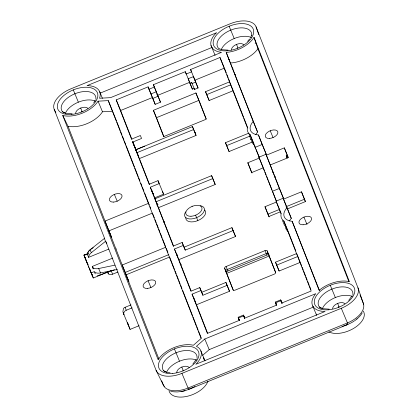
<?xml version="1.0" encoding="UTF-8"?>
<svg xmlns="http://www.w3.org/2000/svg" width="418" height="418" viewBox="0 0 418 418"><rect width="100%" height="100%" fill="white"/><g stroke="black" fill="none" stroke-linecap="round" stroke-linejoin="round"><path stroke-width="0.63" d="M250.779 37.395L251.526 35.117M93.784 102.65L95.226 100.242M196.361 359.261L192.87 364.036M352.202 295.615L348.716 300.39M362.223 312.951C360.389 316.112 357.662 318.589 354.73 320.71M247.581 41.372L249.63 39.005M108.899 271.496L108.497 271.82M204.789 339.008L196.397 346.334A23.915 13.162 -22.6 0 1 195.843 364.277L325.099 311.483A23.915 13.162 -22.6 0 1 315.752 293.692L204.789 339.008L209.209 349.626L202.683 355.321M108.837 249.081L88.579 257.357L87.43 254.41A7.775 6.489 -21.3 0 1 90.278 249.64L104.557 238.317L54.178 109.297A22.959 12.639 -22.6 0 1 70.835 88.846L230.219 23.753A22.959 12.639 -22.6 0 1 256.067 26.846L357.97 287.83L363.336 303.416A3.825 3.192 -21.3 0 1 363.435 304.847M88.574 257.357A7.775 6.489 -21.3 0 1 91.427 252.582L105.529 241.332L106.851 243.589M93.251 247.702L91.087 249.081A7.655 4.211 -22.6 0 0 87.545 254.139M194.987 386.425L194.636 386.613M108.372 271.899L107.63 271.909M194.156 386.864L193.79 387.047M193.294 387.287L192.917 387.46M192.416 387.695L191.658 388.029M191.402 388.139L191.021 388.301M88.161 253.533L83.934 255.032L87.66 264.432M89.3 268.45L93.318 278.043L107.907 271.82M105.707 241.259L156.081 370.28A22.959 12.639 -22.6 0 0 181.929 373.373L188.664 389.461L348.053 324.373L341.313 308.28A22.959 12.639 -22.6 0 0 357.97 287.83M346.219 324.922L348.037 324.352M100.315 93.073L212.166 47.396M155.172 198.968L154.728 197.824L163.584 194.208L158.014 180.649L149.158 184.265L132.684 142.078L141.54 138.462L140.391 135.516L131.534 139.137L116.214 99.892L148.092 86.871L155.193 104.354L160.502 102.185L153.401 84.702L185.279 71.682L189.453 81.709M185.279 71.682L186.198 74.038L191.512 71.87L190.592 69.513L219.988 57.506L224.163 67.533M155.193 104.354L149.012 89.227L154.32 87.054L153.401 84.702M150.971 93.945L156.285 91.772L154.32 87.054M156.74 94.792L157.947 94.296M131.947 139.487L120.63 110.504L152.507 97.488M157.821 95.314L189.699 82.299L192.379 89.165L194.151 88.444L194.537 89.426L198.075 87.979L190.592 69.513M195.013 80.131L224.409 68.124L226.269 72.878M152.737 98.455L158.051 96.286L156.285 91.772M192.379 89.165L189.924 83.271L191.695 82.545L194.537 89.426M189.924 83.271L188.163 78.756L193.477 76.588L195.624 82.08L192.081 83.527L191.695 82.545M195.911 92.958L206.178 119.25L163.678 136.608L153.411 110.315L195.911 92.958L198.749 99.761M243.553 117.144L233.223 90.69L209.136 100.524L205.531 91.683L229.618 81.85L232.978 90.1M206.68 94.63L230.767 84.791M163.945 136.811L156.478 117.688L198.984 100.33L206.215 118.853M192.468 126.597L193.618 129.538L136.947 152.685L135.798 149.738L192.468 126.597L194.924 132.496L196.073 135.437L139.403 158.579L149.56 184.599M132.762 142.083L135.954 149.749L144.811 146.133M194.281 132.736L195.483 132.245M255.701 148.265L254.515 145.224A21.041 11.584 -22.6 0 1 252.08 142.141L229.059 151.546L225.454 142.705L248.621 133.243M226.603 145.647L249.624 136.242A21.041 11.584 -22.6 0 1 249.18 134.136M250.481 139.382L251.667 138.896M184.113 247.179L231.927 227.653L233.077 230.595L185.263 250.121L182.149 242.461L173.292 246.077L150.308 187.212L159.164 183.596L158.014 180.649M259.254 157.403L255.079 147.382L262.164 144.487L258.444 134.957A17.984 9.901 -22.6 0 1 253.167 121.445L226.206 52.396A23.915 13.162 -22.6 0 0 254.008 37.364L349.391 281.659A23.915 13.162 -22.6 0 0 319.117 290.343L292.156 221.294A17.984 9.901 -22.6 0 1 286.879 207.783L283.158 198.252L276.073 201.147L281.063 213.917A21.041 11.584 -22.6 0 0 283.806 220.95L311.164 291.017L281.769 303.024L280.849 300.667L275.535 302.836L276.455 305.192L244.577 318.213L243.657 315.856L238.344 318.025L239.263 320.381L207.391 333.397L192.066 294.152L200.922 290.536L199.773 287.594L190.916 291.21L174.442 249.023L183.298 245.403L182.149 242.461M158.558 207.636L215.228 184.495L211.623 175.654L154.953 198.796L173.695 246.401M272.452 191.167L276.429 201.351L258.914 157.189L265.994 154.299L283.749 199.057L301.488 191.81L305.459 201.492M264.5 170.8L263.33 167.806L251.641 172.582L247.811 162.769L259.5 157.994M262.164 144.487L266.585 155.104L284.329 147.857L288.295 157.539M156.102 201.737L212.772 178.596L211.623 175.654M156.875 205.118L158.088 204.627M287.396 155.23L286.299 155.674L287.14 158.114M152.471 213.081L108.873 230.888L111.705 237.69L105.043 221.075L148.641 203.268L144.618 192.975M270.415 164.911L288.159 157.67L284.329 147.857M272.672 172.618L273.868 172.127M163.542 222.188L164.755 221.697M274.177 177.007L275.384 176.516M87.43 254.41L88.621 253.925M272.243 191.334L279.329 188.44L265.994 154.299M92.253 266.444L92.88 267.969L92.253 266.444L112.829 258.042M91.114 272.917L94.405 271.575A7.655 4.211 -22.6 0 0 100.524 272.954L117.489 269.417M281.204 213.588L280.494 211.759L268.805 216.534L264.975 206.722L276.664 201.951M107.656 272.123L108.299 273.67A3.825 2.106 -22.6 0 0 112.609 274.187L117.918 272.019M174.599 269.751L169.635 257.033L126.032 274.84L128.869 281.648L125.275 272.4L168.872 254.599M269.171 216.979L268.042 214.094L279.417 209.449M286.001 206.764L304.56 199.182M289.486 220.955A17.984 9.901 -22.6 0 1 291.299 218.4L287.579 208.869L305.318 201.622L301.488 191.81M191.099 290.975L178.862 259.635L235.533 236.494L231.927 227.653M180.168 264.772L181.381 264.275M132.114 307.857L126.236 310.26A3.825 3.192 -21.3 0 0 123.921 314.655L122.897 311.546L123.482 308.432A3.825 3.192 -21.3 0 1 125.087 307.314L130.975 304.91M267.149 250.884L275.577 272.468A1.912 1.055 -22.6 0 1 274.187 274.171L235.224 290.087A1.912 1.055 -22.6 0 1 233.072 289.826L224.644 268.241A1.912 1.055 -22.6 0 1 226.034 266.538L264.991 250.628A1.912 1.055 -22.6 0 1 267.149 250.884L275.629 272.421M225.929 271.993A7.655 4.211 -22.6 0 1 227.951 270.969L266.914 255.053A7.655 4.211 -22.6 0 1 269.067 254.379M226.467 273.466L269.338 255.957M225.924 282.432L227.073 285.374L202.882 295.254L201.732 292.313L225.924 282.432L229.529 291.273L196.486 304.769L207.563 333.146M275.514 262.18L296.66 253.548L300.26 262.389L279.114 271.021L275.514 262.18L279.114 271.021M276.664 265.127L297.804 256.49M123.153 312.69L130.061 329.4L139.084 325.711M239.237 319.995L238.166 317.252L243.48 315.078L244.708 318.03M276.429 304.811L275.352 302.062L280.666 299.894L282.14 303.431M209.209 349.626L313.542 307.021M181.929 373.373L341.313 308.28M190.378 388.568L188.784 389.195M345.576 325.183L345.059 325.387M344.928 325.434L344.286 325.679M98.418 275.619L114.506 269.725M343.894 325.821L343.377 326.003M87.691 253.956L84.044 255.252L85.329 258.23M83.987 255.246L88.266 253.731M342.593 326.265L342.081 326.427M98.193 275.676L97.175 275.89M181.365 391.509L185.017 390.689M92.388 266.788A7.655 4.211 -22.6 0 0 98.685 268.534L114.929 265.143M180.895 391.577L177.169 391.953L173.716 391.818L170.675 391.175M108.283 100.613L201.152 338.46L193.367 345.258A23.915 13.162 -22.6 0 0 158.145 359.762L62.757 115.467A23.915 13.162 -22.6 0 0 98.063 101.172L108.283 100.613L116.486 120.917M62.757 115.467L68.029 126.283A23.915 13.162 -22.6 0 0 102.478 111.789L112.703 111.23M228.05 50.118L221.838 49.69L219.361 48.791M72.204 113.764L65.992 113.335L63.515 112.437L64.325 112.808L62.465 111.533M329.185 309.137L322.973 308.709L320.496 307.81L321.306 308.181L319.446 306.911M170.063 372.804L167.127 372.354L164.65 371.456L165.46 371.827L163.6 370.552M99.312 275.028L99.886 275.154M91.406 252.561L90.633 251.281L90.272 249.635M81.698 111.387L81.876 111.862M203.305 357.677L204.491 359.987M203.226 357.568L204.898 360.87M54.178 109.297L55.86 112.714M156.081 370.28L163.365 385.082A3.825 3.192 -21.3 0 0 164.53 386.3M266.914 255.053L264.991 250.628M227.951 270.969L226.034 266.538M237.633 47.939L237.717 48.216M182.927 370.604L183.011 370.881M338.81 307.042L338.685 306.77L338.852 307.235M85.836 259.541L84.938 257.509L87.137 263.147M215.092 55.348L211.038 45.499M86.024 259.986L86.228 260.471M316.557 315.203L312.763 306.028M85.58 258.836L85.852 259.479M251.145 37.474A18.173 10.006 -22.6 0 0 234.205 38.524L229.137 26.245M231.541 49.988A6.693 3.684 -22.6 0 1 236.504 44.412L237.92 47.814M270.216 130.75L273.053 137.559M303.928 217.094L307 224.466M352.28 296.493A18.173 10.006 -22.6 0 0 335.346 297.543L330.272 285.264M332.644 308.73A6.693 3.684 -22.6 0 1 337.645 303.431L339.061 306.833M226.206 52.396L257.587 132.062A17.984 9.901 -22.6 0 0 255.774 134.617M253.167 121.445L257.587 132.062M258.444 134.957L266.585 155.104M279.329 188.44L283.749 199.057M283.158 198.252L287.579 208.869M286.879 207.783L291.299 218.4M292.156 221.294L319.514 290.662M219.988 57.506L247.351 127.579A21.041 11.584 -22.6 0 0 250.095 134.606L254.024 144.043M258.914 157.189L263.084 167.216M249.624 136.242L252.08 142.141M276.073 201.147L280.248 211.174M283.806 220.95L288.227 231.562A21.041 11.584 -22.6 0 1 285.363 226.593M282.474 220.521L284.684 225.83M247.811 162.769L252.007 173.026M264.975 206.722L268.042 214.094M205.531 91.683L209.136 100.524M225.454 142.705L227.909 148.599M195.624 82.08L198.075 87.979M280.849 300.667L281.831 303.029M275.352 302.062L276.58 305.009M275.535 302.836L276.517 305.197M193.618 129.538L196.073 135.437M212.772 178.596L215.228 184.495M233.077 230.595L235.533 236.494M158.051 96.286L160.502 102.185M224.644 268.241L233.364 290.379M243.657 315.856L244.64 318.213M227.073 285.374L229.529 291.273M153.411 110.315L156.478 117.688M238.166 317.252L239.394 320.198M204.616 209.998A10.523 5.795 -22.6 0 1 197.829 220.605L195.608 215.202M238.344 318.025L239.326 320.387M183.298 245.403L185.263 250.121M199.773 287.594L201.732 292.313M200.922 290.536L202.882 295.254M116.214 99.892L120.63 110.504M132.684 142.078L138.254 155.637M135.798 149.738L139.403 158.579M151.859 190.754L152.351 191.935M152.842 193.111L153.578 194.882L152.868 193.069M150.308 187.212L154.728 197.824M156.426 202.333L157.408 204.695L156.515 202.406M176.485 253.747L177.713 256.694L176.532 253.663M174.442 249.023L178.862 259.635M192.066 294.152L196.486 304.769M148.876 203.838L149.346 204.972M150.057 206.675L150.762 208.373M166.275 248.36L167.926 252.331M99.719 91.829L102.42 98.324M98.063 101.172L102.478 111.789M200.859 350.864L204.982 360.818M95.304 101.119A18.173 10.006 -22.6 0 0 78.365 102.17L73.296 89.891M75.663 113.356A6.693 3.684 -22.6 0 1 80.664 108.058L82.08 111.46M114.375 194.396L117.207 201.204M148.087 280.739L150.919 287.542M196.439 360.138A18.173 10.006 -22.6 0 0 179.5 361.189L174.431 348.91M176.83 372.652A6.693 3.684 -22.6 0 1 181.799 367.077L183.215 370.479M125.275 272.4L122.202 265.028L165.8 247.226L162.529 238.84M112.609 274.187L111.136 270.65A3.825 2.106 -22.6 0 1 110.509 270.869M127.537 322.534L130.061 329.4M98.685 268.534L100.524 272.954M92.932 268.518L93.109 268.941A1.912 1.055 -22.6 0 1 93.836 268.408M86.442 260.989L86.672 261.537M86.432 260.879L86.74 261.626M86.913 262.112L87.158 262.713M89.833 269.746L92.31 275.572L91.892 274.412M87.681 263.972L87.952 264.631M87.723 264.009L88.062 264.834M88.752 267.112L89.525 269.072M88.501 265.968L88.773 266.642M88.846 267.41L87.482 264.066M89.321 267.985L90.11 269.934M90.361 270.55L90.826 271.71M91.04 272.249L91.244 272.755M91.856 274.198L92.096 274.804M91.427 273.231L91.756 274.056M92.321 275.368L93 277.124M360.013 294.899L363.336 303.416A21.924 12.07 -22.6 0 1 347.431 322.947L188.048 388.035A21.924 12.07 -22.6 0 1 163.365 385.082L161.703 380.84M254.008 37.364L257.937 48.723L348.92 281.732M226.964 74.665L228.124 77.638M228.589 78.824L229.748 81.797M244.023 118.351L247.775 127.971M256.177 149.482L259.264 157.387M264.97 172.002L266.141 174.996M266.606 176.192L268.241 180.388M268.711 181.584L271.987 189.971M288.462 232.168L295.798 250.957M300.495 262.99L301.676 266.01M302.146 267.217L303.327 270.237M303.797 271.444L305.448 275.671M305.919 276.878L307.099 279.898M307.57 281.105L309.221 285.332M309.691 286.539L310.872 289.559M250.095 134.606L255.079 147.382M228.139 149.189L229.059 151.546M280.666 299.894L281.957 303.191M243.48 315.078L244.765 318.375M148.092 86.871L149.012 89.227M162.435 191.266L163.584 194.208M132.658 141.3L135.954 149.749M151.922 190.65L152.398 191.857M193.686 297.606L195.337 301.827M116.956 122.129L120.269 130.604M120.739 131.816L121.92 134.842M122.396 136.054L124.052 140.291M124.522 141.503L125.703 144.534M126.179 145.746L134.455 166.939M134.925 168.151L138.238 176.626M138.708 177.838L139.889 180.863M140.835 183.288L142.021 186.313M142.491 187.525L143.912 191.157M152.936 214.277L154.341 217.872M155.041 219.669L156.212 222.663M156.682 223.865L158.317 228.056M158.783 229.252L159.953 232.251M160.423 233.448L162.059 237.638M175.069 270.963L176.255 273.989M176.725 275.201L178.381 279.443M178.852 280.65L180.038 283.681M180.508 284.893L181.929 288.524M182.635 290.343L192.567 315.773M193.038 316.985L196.35 325.46M196.821 326.672L198.007 329.703M198.477 330.91L201.314 338.178M68.029 126.283L159.012 359.302M104.38 238.391L105.529 241.332M125.087 307.314L126.236 310.26M107.64 271.987L108.299 273.67M127.668 323.412L128.436 325.371M192.16 206.372L192.055 206.095M93.115 277.427L93.271 277.855M256.067 26.846L258.752 34.642M286.199 155.778L286.832 157.607M268.372 253.836A1.912 1.055 -22.6 0 0 266.219 253.574L227.261 269.485A1.912 1.055 -22.6 0 0 225.872 271.193M257.937 48.723A23.915 13.162 -22.6 0 1 230.626 63.008M95.32 273.879A12.399 0.961 64.4 0 1 94.478 272.395M188.335 389.503A21.041 12.054 -27.5 0 1 180.999 391.525M357.035 318.845A21.041 12.085 -17.7 0 1 356.82 319.033M354.271 320.993A21.041 12.085 -17.7 0 1 348.617 324.044M255.116 43.326A21.041 11.046 -17.8 0 1 255.502 43.462M115.979 249.034A3.835 2.111 -22.6 0 1 116.34 248.909M235.527 74.441A20.91 11.511 -22.6 0 1 234.613 74.43M233.025 68.625A21.041 11.584 -22.6 0 1 232.105 68.62M236.504 44.412A6.693 3.684 -22.6 0 1 243.861 44.956M219.084 48.833A18.361 10.11 -22.6 0 1 230.809 30.096A18.361 10.11 -22.6 0 1 251.73 35.614M229.33 59.372A18.173 10.006 -22.6 0 1 228.259 59.262M221.221 49.695A18.173 10.006 -22.6 0 1 234.205 38.524M80.664 108.058A6.693 3.684 -22.6 0 1 87.853 108.377M63.238 112.473A18.361 10.11 -22.6 0 1 74.963 93.736A18.361 10.11 -22.6 0 1 95.884 99.259M65.375 113.341A18.173 10.006 -22.6 0 1 78.365 102.17M128.525 325.476A3.825 2.106 -22.6 0 1 128.493 324.655M164.373 371.498A18.361 10.11 -22.6 0 1 176.103 352.755A18.361 10.11 -22.6 0 1 197.024 358.278M166.516 372.36A18.173 10.006 -22.6 0 1 179.5 361.189M181.799 367.077A6.693 3.684 -22.6 0 1 189.155 367.621M320.219 307.852A18.361 10.11 -22.6 0 1 331.944 289.115A18.361 10.11 -22.6 0 1 352.865 294.633M322.356 308.714A18.173 10.006 -22.6 0 1 335.346 297.543M337.645 303.431A6.693 3.684 -22.6 0 1 344.834 303.755M316.557 314.994A23.915 13.162 -22.6 0 1 316.384 314.028M204.193 359.584A23.915 13.162 -22.6 0 1 204.757 360.405M197.829 220.605A10.523 5.795 -22.6 0 1 185.77 217.694M200.248 205.682A10.523 5.795 -22.6 0 1 202.866 213.274A10.523 5.795 -22.6 0 1 189.443 218.927A10.523 5.795 -22.6 0 1 185.707 211.806M190.942 388.155A19.808 5.873 -22.4 0 1 190.321 388.411M346.282 325.079A19.808 6.207 -22.4 0 1 345.618 325.345M363.258 311.06A20.91 11.511 -22.6 0 1 353.827 328.292A20.91 11.511 -22.6 0 1 328.767 331.85M207.965 381.19A20.91 11.511 -22.6 0 1 187.4 396.259A20.91 11.511 -22.6 0 1 168.956 390.412M216.305 32.85L87.048 85.638A23.915 13.162 -22.6 0 1 99.531 98.256L110.551 97.65L221.514 52.334A23.915 13.162 -22.6 0 1 216.305 32.85M113.56 202.087A6.693 3.684 -22.6 0 0 121.957 195.425A6.693 3.684 -22.6 0 0 111.632 195.979A6.693 3.684 -22.6 0 0 113.56 202.087M147.272 288.425A6.693 3.684 -22.6 0 0 155.668 281.769A6.693 3.684 -22.6 0 0 145.344 282.322A6.693 3.684 -22.6 0 0 147.272 288.425M269.401 138.442A6.693 3.684 -22.6 0 0 277.803 131.78A6.693 3.684 -22.6 0 0 267.473 132.339A6.693 3.684 -22.6 0 0 269.401 138.442M227.12 50.803A21.422 11.793 -22.6 0 0 253.282 29.192A21.422 11.793 -22.6 0 0 219.878 31.695A21.422 11.793 -22.6 0 0 227.12 50.803M71.279 114.448A21.422 11.793 -22.6 0 0 97.441 92.838A21.422 11.793 -22.6 0 0 64.038 95.341A21.422 11.793 -22.6 0 0 71.279 114.448M172.415 373.467A21.422 11.793 -22.6 0 0 198.576 351.857A21.422 11.793 -22.6 0 0 165.173 354.36A21.422 11.793 -22.6 0 0 172.415 373.467M328.261 309.822A21.422 11.793 -22.6 0 0 354.417 288.211A21.422 11.793 -22.6 0 0 321.014 290.714A21.422 11.793 -22.6 0 0 328.261 309.822M303.113 224.779A6.693 3.684 -22.6 0 0 311.514 218.123A6.693 3.684 -22.6 0 0 301.185 218.677A6.693 3.684 -22.6 0 0 303.113 224.779M190.984 216.263A8.611 4.739 -22.6 0 0 201.931 207.772A8.611 4.739 -22.6 0 0 188.732 208.331A8.611 4.739 -22.6 0 0 190.984 216.263"/></g></svg>
